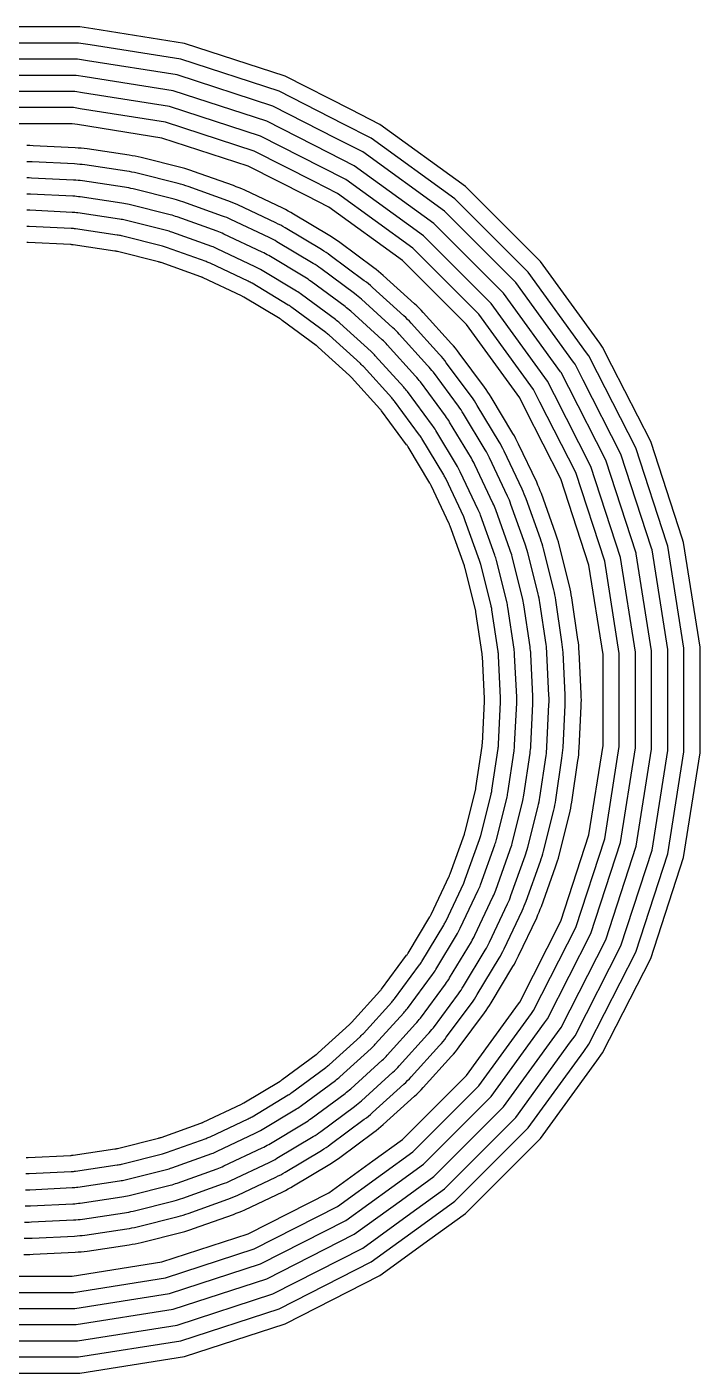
# Model space of a CAD drawing. Header units: metres. Extents: x 129.5 to 156.5, y -104.5 to -85.4.
# Drawn here: x 148.336 to 149.587, y -94.723 to -92.221 of the extents above; entities that cross this region are included whole.
import ezdxf

# ---------------------------------------------------------------- set-up
doc = ezdxf.new("R2010")
doc.units = ezdxf.units.M

msp = doc.modelspace()

# ---------------------------------------------------------------- linework, layer by layer
for points in [[(148.2376, -94.7225), (148.4344, -94.7225), (148.6288, -94.6917), (148.816, -94.6309), (148.9914, -94.5415), (149.0845, -94.4739), (149.1506, -94.4258), (149.2898, -94.2866), (149.3946, -94.1425), (149.4055, -94.1274), (149.4949, -93.952), (149.5557, -93.7648), (149.5865, -93.5704), (149.5865, -93.3736), (149.5557, -93.1792), (149.5531, -93.1712), (149.4954, -92.9936), (149.4949, -92.992), (149.4228, -92.8505), (149.4055, -92.8166), (149.4001, -92.8091), (149.2898, -92.6574), (149.1506, -92.5182), (148.9914, -92.4025), (148.938, -92.3752), (148.816, -92.3131), (148.6288, -92.2523), (148.4582, -92.2253), (148.4344, -92.2215), (148.2376, -92.2215)], [(148.2399, -94.6925), (148.4321, -94.6925), (148.6218, -94.6624), (148.8045, -94.6031), (148.9757, -94.5159), (149.0669, -94.4496), (149.1311, -94.403), (149.2669, -94.2671), (149.3703, -94.1248), (149.3799, -94.1117), (149.4671, -93.9405), (149.5264, -93.7578), (149.5565, -93.5681), (149.5565, -93.3759), (149.5264, -93.1862), (149.5246, -93.1805), (149.4671, -93.0035), (149.3961, -92.8641), (149.3799, -92.8323), (149.3758, -92.8268), (149.267, -92.6769), (149.1311, -92.541), (148.9757, -92.4281), (148.9243, -92.402), (148.8045, -92.3409), (148.6218, -92.2816), (148.4535, -92.2549), (148.4321, -92.2515), (148.2399, -92.2515)], [(148.2423, -94.6625), (148.4297, -94.6625), (148.6148, -94.6332), (148.793, -94.5753), (148.96, -94.4902), (149.0492, -94.4253), (149.1115, -94.3801), (149.2441, -94.2476), (149.346, -94.1072), (149.3542, -94.096), (149.4393, -93.929), (149.4972, -93.7508), (149.5265, -93.5657), (149.5265, -93.3783), (149.4972, -93.1932), (149.4961, -93.1898), (149.4393, -93.015), (149.3693, -92.8777), (149.3542, -92.848), (149.3516, -92.8444), (149.2441, -92.6964), (149.1116, -92.5639), (148.96, -92.4538), (148.9107, -92.4287), (148.793, -92.3687), (148.6148, -92.3108), (148.4488, -92.2845), (148.4297, -92.2815), (148.2423, -92.2815)], [(148.2447, -94.6325), (148.4273, -94.6325), (148.6078, -94.6039), (148.7815, -94.5475), (148.9442, -94.4645), (149.0316, -94.4011), (149.092, -94.3572), (149.2212, -94.228), (149.3218, -94.0896), (149.3285, -94.0802), (149.4115, -93.9175), (149.4679, -93.7438), (149.4965, -93.5633), (149.4965, -93.3807), (149.4679, -93.2003), (149.4675, -93.199), (149.4115, -93.0265), (149.3426, -92.8913), (149.3285, -92.8638), (149.3273, -92.862), (149.2212, -92.716), (149.092, -92.5868), (148.9442, -92.4795), (148.8971, -92.4554), (148.7815, -92.3965), (148.6078, -92.3401), (148.4441, -92.3142), (148.4273, -92.3115), (148.2447, -92.3115)], [(148.247, -94.6025), (148.425, -94.6025), (148.6007, -94.5747), (148.77, -94.5197), (148.9285, -94.4389), (149.014, -94.3768), (149.0725, -94.3343), (149.1983, -94.2085), (149.2975, -94.0719), (149.3029, -94.0645), (149.3837, -93.906), (149.4387, -93.7367), (149.4665, -93.561), (149.4665, -93.383), (149.4387, -93.2073), (149.3837, -93.038), (149.3159, -92.905), (149.3029, -92.8795), (149.1983, -92.7355), (149.0725, -92.6097), (148.9285, -92.5051), (148.8835, -92.4822), (148.77, -92.4243), (148.6007, -92.3693), (148.4394, -92.3438), (148.425, -92.3415), (148.247, -92.3415)], [(148.2494, -94.5725), (148.4226, -94.5725), (148.5937, -94.5454), (148.7584, -94.4919), (148.9128, -94.4132), (148.9963, -94.3525), (149.0529, -94.3114), (149.1754, -94.1889), (149.2732, -94.0543), (149.2772, -94.0488), (149.3559, -93.8944), (149.4094, -93.7297), (149.4365, -93.5586), (149.4365, -93.3854), (149.4094, -93.2143), (149.3559, -93.0496), (149.2891, -92.9186), (149.2772, -92.8952), (149.1754, -92.7551), (149.0529, -92.6326), (148.9128, -92.5308), (148.8699, -92.5089), (148.7584, -92.4521), (148.5937, -92.3986), (148.4347, -92.3734), (148.4226, -92.3715), (148.2494, -92.3715)], [(148.2518, -94.5425), (148.4203, -94.5425), (148.5867, -94.5161), (148.7469, -94.4641), (148.8971, -94.3876), (148.9787, -94.3283), (149.0334, -94.2885), (149.1525, -94.1694), (149.2489, -94.0367), (149.2516, -94.0331), (149.3281, -93.8829), (149.3801, -93.7227), (149.4065, -93.5563), (149.4065, -93.3877), (149.3801, -93.2213), (149.3281, -93.0611), (149.2624, -92.9322), (149.2516, -92.9109), (149.1525, -92.7746), (149.0334, -92.6555), (148.8971, -92.5564), (148.8562, -92.5356), (148.7469, -92.4799), (148.5867, -92.4279), (148.43, -92.403), (148.4203, -92.4015), (148.2517, -92.4015)], [(148.3304, -94.5019), (148.336, -94.502), (148.3416, -94.5019), (148.3473, -94.5017), (148.4257, -94.4979), (148.4313, -94.4975), (148.437, -94.497), (148.4426, -94.4964), (148.4482, -94.4957), (148.5258, -94.4841), (148.5314, -94.4832), (148.5369, -94.4822), (148.5425, -94.481), (148.548, -94.4797), (148.6241, -94.4607), (148.6296, -94.4592), (148.635, -94.4576), (148.6404, -94.4559), (148.6457, -94.4541), (148.7196, -94.4277), (148.7249, -94.4257), (148.7302, -94.4236), (148.7354, -94.4214), (148.7405, -94.419), (148.8115, -94.3855), (148.8165, -94.383), (148.8215, -94.3804), (148.8265, -94.3777), (148.8314, -94.3748), (148.8987, -94.3345), (148.9035, -94.3315), (148.9082, -94.3284), (148.9129, -94.3252), (148.9175, -94.3219), (148.9805, -94.2751), (148.985, -94.2717), (148.9894, -94.2682), (148.9937, -94.2646), (148.998, -94.2608), (149.0561, -94.2081), (149.0603, -94.2043), (149.0643, -94.2003), (149.0683, -94.1963), (149.0721, -94.1921), (149.1248, -94.134), (149.1286, -94.1297), (149.1322, -94.1254), (149.1357, -94.121), (149.1391, -94.1165), (149.1859, -94.0535), (149.1892, -94.0489), (149.1924, -94.0442), (149.1955, -94.0395), (149.1985, -94.0347), (149.2388, -93.9674), (149.2417, -93.9625), (149.2444, -93.9575), (149.247, -93.9525), (149.2495, -93.9475), (149.283, -93.8765), (149.2854, -93.8714), (149.2876, -93.8662), (149.2897, -93.8609), (149.2917, -93.8556), (149.3181, -93.7817), (149.3199, -93.7764), (149.3216, -93.771), (149.3232, -93.7656), (149.3247, -93.7601), (149.3437, -93.684), (149.345, -93.6785), (149.3462, -93.6729), (149.3472, -93.6674), (149.3481, -93.6618), (149.3597, -93.5842), (149.3604, -93.5786), (149.361, -93.573), (149.3615, -93.5673), (149.3619, -93.5617), (149.3657, -93.4833), (149.3659, -93.4776), (149.366, -93.472), (149.3659, -93.4664), (149.3657, -93.4607), (149.3619, -93.3823), (149.3615, -93.3767), (149.361, -93.371), (149.3604, -93.3654), (149.3597, -93.3598), (149.3481, -93.2822), (149.3472, -93.2766), (149.3462, -93.2711), (149.345, -93.2655), (149.3437, -93.26), (149.3247, -93.1839), (149.3232, -93.1784), (149.3216, -93.173), (149.3199, -93.1676), (149.3181, -93.1623), (149.2917, -93.0884), (149.2897, -93.0831), (149.2876, -93.0778), (149.2854, -93.0726), (149.283, -93.0675), (149.2495, -92.9965), (149.247, -92.9915), (149.2444, -92.9865), (149.2417, -92.9815), (149.2388, -92.9766), (149.1985, -92.9093), (149.1955, -92.9045), (149.1924, -92.8998), (149.1892, -92.8951), (149.1859, -92.8905), (149.1391, -92.8275), (149.1357, -92.823), (149.1322, -92.8186), (149.1286, -92.8143), (149.1248, -92.81), (149.0721, -92.7519), (149.0683, -92.7477), (149.0643, -92.7437), (149.0603, -92.7397), (149.0561, -92.7359), (148.998, -92.6832), (148.9937, -92.6794), (148.9894, -92.6758), (148.985, -92.6723), (148.9805, -92.6689), (148.9175, -92.6221), (148.9129, -92.6188), (148.9082, -92.6156), (148.9035, -92.6125), (148.8987, -92.6095), (148.8314, -92.5692), (148.8265, -92.5663), (148.8215, -92.5636), (148.8165, -92.561), (148.8115, -92.5585), (148.7405, -92.525), (148.7354, -92.5226), (148.7302, -92.5204), (148.7249, -92.5183), (148.7196, -92.5163), (148.6457, -92.4899), (148.6404, -92.4881), (148.635, -92.4864), (148.6296, -92.4848), (148.6241, -92.4833), (148.548, -92.4643), (148.5425, -92.463), (148.5369, -92.4618), (148.5314, -92.4608), (148.5258, -92.4599), (148.4482, -92.4483), (148.4426, -92.4476), (148.437, -92.447), (148.4313, -92.4465), (148.4257, -92.4461), (148.3473, -92.4423), (148.3416, -92.4421), (148.336, -92.442)], [(148.3311, -94.4719), (148.336, -94.472), (148.3409, -94.4719), (148.3458, -94.4718), (148.4242, -94.4679), (148.4291, -94.4676), (148.434, -94.4672), (148.4389, -94.4666), (148.4438, -94.466), (148.5214, -94.4545), (148.5263, -94.4537), (148.5311, -94.4528), (148.5359, -94.4518), (148.5407, -94.4506), (148.6168, -94.4316), (148.6216, -94.4303), (148.6263, -94.4289), (148.631, -94.4275), (148.6356, -94.4259), (148.7095, -94.3994), (148.7141, -94.3977), (148.7187, -94.3959), (148.7232, -94.3939), (148.7277, -94.3919), (148.7986, -94.3583), (148.803, -94.3562), (148.8074, -94.3539), (148.8117, -94.3516), (148.8159, -94.3491), (148.8833, -94.3087), (148.8875, -94.3061), (148.8916, -94.3035), (148.8956, -94.3007), (148.8996, -94.2978), (148.9627, -94.251), (148.9666, -94.2481), (148.9704, -94.245), (148.9741, -94.2419), (148.9778, -94.2386), (149.036, -94.1859), (149.0396, -94.1825), (149.0431, -94.1791), (149.0465, -94.1756), (149.0499, -94.172), (149.1026, -94.1138), (149.1059, -94.1101), (149.109, -94.1064), (149.1121, -94.1026), (149.115, -94.0987), (149.1618, -94.0356), (149.1647, -94.0316), (149.1675, -94.0276), (149.1701, -94.0235), (149.1727, -94.0193), (149.2131, -93.9519), (149.2156, -93.9477), (149.2179, -93.9434), (149.2202, -93.939), (149.2223, -93.9346), (149.2559, -93.8637), (149.2579, -93.8592), (149.2599, -93.8547), (149.2617, -93.8501), (149.2634, -93.8455), (149.2899, -93.7716), (149.2915, -93.767), (149.2929, -93.7623), (149.2943, -93.7576), (149.2956, -93.7528), (149.3146, -93.6767), (149.3158, -93.6719), (149.3168, -93.6671), (149.3177, -93.6623), (149.3185, -93.6574), (149.33, -93.5798), (149.3306, -93.5749), (149.3312, -93.57), (149.3316, -93.5651), (149.3319, -93.5602), (149.3358, -93.4818), (149.3359, -93.4769), (149.336, -93.472), (149.3359, -93.4671), (149.3358, -93.4622), (149.3319, -93.3838), (149.3316, -93.3789), (149.3312, -93.374), (149.3306, -93.3691), (149.33, -93.3642), (149.3185, -93.2866), (149.3177, -93.2817), (149.3168, -93.2769), (149.3158, -93.2721), (149.3146, -93.2673), (149.2956, -93.1912), (149.2943, -93.1864), (149.2929, -93.1817), (149.2915, -93.177), (149.2899, -93.1724), (149.2634, -93.0985), (149.2617, -93.0939), (149.2599, -93.0893), (149.2579, -93.0848), (149.2559, -93.0803), (149.2223, -93.0094), (149.2202, -93.005), (149.2179, -93.0006), (149.2156, -92.9963), (149.2131, -92.9921), (149.1727, -92.9247), (149.1701, -92.9205), (149.1675, -92.9164), (149.1647, -92.9124), (149.1618, -92.9084), (149.115, -92.8453), (149.1121, -92.8414), (149.109, -92.8376), (149.1059, -92.8339), (149.1026, -92.8302), (149.0499, -92.772), (149.0465, -92.7684), (149.0431, -92.7649), (149.0396, -92.7615), (149.036, -92.7581), (148.9778, -92.7054), (148.9741, -92.7021), (148.9704, -92.699), (148.9666, -92.6959), (148.9627, -92.693), (148.8996, -92.6462), (148.8956, -92.6433), (148.8916, -92.6405), (148.8875, -92.6379), (148.8833, -92.6353), (148.8159, -92.5949), (148.8117, -92.5924), (148.8074, -92.5901), (148.803, -92.5878), (148.7986, -92.5857), (148.7277, -92.5521), (148.7232, -92.5501), (148.7187, -92.5481), (148.7141, -92.5463), (148.7095, -92.5446), (148.6356, -92.5181), (148.631, -92.5165), (148.6263, -92.5151), (148.6216, -92.5137), (148.6168, -92.5124), (148.5407, -92.4934), (148.5359, -92.4922), (148.5311, -92.4912), (148.5263, -92.4903), (148.5214, -92.4895), (148.4438, -92.478), (148.4389, -92.4774), (148.434, -92.4768), (148.4291, -92.4764), (148.4242, -92.4761), (148.3458, -92.4722), (148.3409, -92.4721), (148.336, -92.472)], [(148.3318, -94.4419), (148.336, -94.442), (148.3402, -94.4419), (148.3443, -94.4418), (148.4228, -94.4379), (148.4269, -94.4377), (148.4311, -94.4373), (148.4352, -94.4369), (148.4394, -94.4363), (148.517, -94.4248), (148.5211, -94.4241), (148.5252, -94.4234), (148.5293, -94.4225), (148.5334, -94.4215), (148.6095, -94.4025), (148.6136, -94.4014), (148.6176, -94.4002), (148.6216, -94.399), (148.6255, -94.3976), (148.6994, -94.3712), (148.7033, -94.3697), (148.7072, -94.3682), (148.711, -94.3665), (148.7148, -94.3648), (148.7858, -94.3312), (148.7896, -94.3294), (148.7933, -94.3275), (148.7969, -94.3255), (148.8005, -94.3234), (148.8679, -94.283), (148.8714, -94.2808), (148.8749, -94.2785), (148.8783, -94.2762), (148.8817, -94.2737), (148.9448, -94.227), (148.9481, -94.2244), (148.9514, -94.2218), (148.9546, -94.2191), (148.9577, -94.2164), (149.0159, -94.1636), (149.0189, -94.1608), (149.0219, -94.1579), (149.0248, -94.1549), (149.0276, -94.1519), (149.0804, -94.0937), (149.0831, -94.0906), (149.0858, -94.0874), (149.0884, -94.0841), (149.091, -94.0808), (149.1377, -94.0177), (149.1402, -94.0143), (149.1425, -94.0109), (149.1448, -94.0074), (149.147, -94.0039), (149.1874, -93.9365), (149.1895, -93.9329), (149.1915, -93.9293), (149.1934, -93.9256), (149.1952, -93.9218), (149.2288, -93.8508), (149.2305, -93.847), (149.2322, -93.8432), (149.2337, -93.8393), (149.2352, -93.8354), (149.2616, -93.7615), (149.263, -93.7576), (149.2642, -93.7536), (149.2654, -93.7496), (149.2665, -93.7455), (149.2855, -93.6694), (149.2865, -93.6653), (149.2874, -93.6612), (149.2881, -93.6571), (149.2888, -93.653), (149.3003, -93.5754), (149.3009, -93.5712), (149.3013, -93.5671), (149.3017, -93.5629), (149.3019, -93.5588), (149.3058, -93.4803), (149.3059, -93.4762), (149.306, -93.472), (149.3059, -93.4678), (149.3058, -93.4637), (149.3019, -93.3852), (149.3017, -93.3811), (149.3013, -93.3769), (149.3009, -93.3728), (149.3003, -93.3686), (149.2888, -93.291), (149.2881, -93.2869), (149.2874, -93.2828), (149.2865, -93.2787), (149.2855, -93.2746), (149.2665, -93.1985), (149.2654, -93.1944), (149.2642, -93.1904), (149.263, -93.1864), (149.2616, -93.1825), (149.2352, -93.1086), (149.2337, -93.1047), (149.2322, -93.1008), (149.2305, -93.097), (149.2288, -93.0932), (149.1952, -93.0222), (149.1934, -93.0184), (149.1915, -93.0147), (149.1895, -93.0111), (149.1874, -93.0075), (149.147, -92.9401), (149.1448, -92.9366), (149.1425, -92.9331), (149.1402, -92.9297), (149.1377, -92.9263), (149.091, -92.8632), (149.0884, -92.8599), (149.0858, -92.8566), (149.0831, -92.8534), (149.0804, -92.8503), (149.0276, -92.7921), (149.0248, -92.7891), (149.0219, -92.7861), (149.0189, -92.7832), (149.0159, -92.7804), (148.9577, -92.7276), (148.9546, -92.7249), (148.9514, -92.7222), (148.9481, -92.7196), (148.9448, -92.717), (148.8817, -92.6703), (148.8783, -92.6678), (148.8749, -92.6655), (148.8714, -92.6632), (148.8679, -92.661), (148.8005, -92.6206), (148.7969, -92.6185), (148.7933, -92.6165), (148.7896, -92.6146), (148.7858, -92.6128), (148.7148, -92.5792), (148.711, -92.5775), (148.7072, -92.5758), (148.7033, -92.5743), (148.6994, -92.5728), (148.6255, -92.5464), (148.6216, -92.545), (148.6176, -92.5438), (148.6136, -92.5426), (148.6095, -92.5415), (148.5334, -92.5225), (148.5293, -92.5215), (148.5252, -92.5206), (148.5211, -92.5199), (148.517, -92.5192), (148.4394, -92.5077), (148.4352, -92.5071), (148.4311, -92.5067), (148.4269, -92.5063), (148.4228, -92.5061), (148.3443, -92.5022), (148.3402, -92.5021), (148.336, -92.502)], [(148.3326, -94.412), (148.336, -94.412), (148.3394, -94.412), (148.3429, -94.4118), (148.4213, -94.408), (148.4247, -94.4078), (148.4281, -94.4075), (148.4316, -94.4071), (148.435, -94.4066), (148.5126, -94.3951), (148.516, -94.3946), (148.5194, -94.3939), (148.5227, -94.3932), (148.5261, -94.3924), (148.6022, -94.3734), (148.6056, -94.3725), (148.6089, -94.3715), (148.6121, -94.3705), (148.6154, -94.3694), (148.6893, -94.3429), (148.6925, -94.3417), (148.6957, -94.3404), (148.6989, -94.3391), (148.702, -94.3377), (148.773, -94.3041), (148.7761, -94.3026), (148.7791, -94.301), (148.7821, -94.2993), (148.7851, -94.2976), (148.8524, -94.2573), (148.8554, -94.2555), (148.8582, -94.2536), (148.8611, -94.2516), (148.8639, -94.2496), (148.9269, -94.2029), (148.9296, -94.2008), (148.9323, -94.1986), (148.935, -94.1964), (148.9375, -94.1941), (148.9957, -94.1414), (148.9982, -94.1391), (149.0007, -94.1367), (149.0031, -94.1342), (149.0054, -94.1317), (149.0581, -94.0735), (149.0604, -94.071), (149.0626, -94.0683), (149.0648, -94.0656), (149.0669, -94.0629), (149.1136, -93.9999), (149.1156, -93.9971), (149.1176, -93.9942), (149.1195, -93.9914), (149.1213, -93.9884), (149.1616, -93.9211), (149.1633, -93.9181), (149.165, -93.9151), (149.1666, -93.9121), (149.1681, -93.909), (149.2017, -93.838), (149.2031, -93.8349), (149.2044, -93.8317), (149.2057, -93.8285), (149.2069, -93.8253), (149.2334, -93.7514), (149.2345, -93.7481), (149.2355, -93.7449), (149.2365, -93.7416), (149.2374, -93.7382), (149.2564, -93.6621), (149.2572, -93.6587), (149.2579, -93.6554), (149.2586, -93.652), (149.2591, -93.6486), (149.2706, -93.571), (149.2711, -93.5676), (149.2715, -93.5641), (149.2718, -93.5607), (149.272, -93.5573), (149.2758, -93.4789), (149.276, -93.4754), (149.276, -93.472), (149.276, -93.4686), (149.2758, -93.4651), (149.272, -93.3867), (149.2718, -93.3833), (149.2715, -93.3799), (149.2711, -93.3764), (149.2706, -93.373), (149.2591, -93.2954), (149.2586, -93.292), (149.2579, -93.2886), (149.2572, -93.2853), (149.2564, -93.2819), (149.2374, -93.2058), (149.2365, -93.2024), (149.2355, -93.1991), (149.2345, -93.1959), (149.2334, -93.1926), (149.2069, -93.1187), (149.2057, -93.1155), (149.2044, -93.1123), (149.2031, -93.1091), (149.2017, -93.106), (149.1681, -93.035), (149.1666, -93.0319), (149.165, -93.0289), (149.1633, -93.0259), (149.1616, -93.0229), (149.1213, -92.9556), (149.1195, -92.9526), (149.1176, -92.9498), (149.1156, -92.9469), (149.1136, -92.9441), (149.0669, -92.8811), (149.0648, -92.8784), (149.0626, -92.8757), (149.0604, -92.873), (149.0581, -92.8705), (149.0054, -92.8123), (149.0031, -92.8098), (149.0007, -92.8073), (148.9982, -92.8049), (148.9957, -92.8026), (148.9375, -92.7499), (148.935, -92.7476), (148.9323, -92.7454), (148.9296, -92.7432), (148.9269, -92.7411), (148.8639, -92.6944), (148.8611, -92.6924), (148.8582, -92.6904), (148.8554, -92.6885), (148.8524, -92.6867), (148.7851, -92.6464), (148.7821, -92.6447), (148.7791, -92.643), (148.7761, -92.6414), (148.773, -92.6399), (148.702, -92.6063), (148.6989, -92.6049), (148.6957, -92.6036), (148.6925, -92.6023), (148.6893, -92.6011), (148.6154, -92.5746), (148.6121, -92.5735), (148.6089, -92.5725), (148.6056, -92.5715), (148.6022, -92.5706), (148.5261, -92.5516), (148.5227, -92.5508), (148.5194, -92.5501), (148.516, -92.5494), (148.5126, -92.5489), (148.435, -92.5374), (148.4316, -92.5369), (148.4281, -92.5365), (148.4247, -92.5362), (148.4213, -92.536), (148.3429, -92.5322), (148.3394, -92.532), (148.336, -92.532)], [(148.3333, -94.382), (148.336, -94.382), (148.3387, -94.382), (148.3414, -94.3819), (148.4198, -94.378), (148.4225, -94.3778), (148.4252, -94.3776), (148.4279, -94.3773), (148.4306, -94.377), (148.5082, -94.3654), (148.5109, -94.365), (148.5135, -94.3645), (148.5162, -94.364), (148.5188, -94.3633), (148.595, -94.3443), (148.5976, -94.3436), (148.6002, -94.3428), (148.6027, -94.342), (148.6053, -94.3411), (148.6792, -94.3147), (148.6817, -94.3137), (148.6842, -94.3127), (148.6867, -94.3117), (148.6892, -94.3105), (148.7601, -94.277), (148.7626, -94.2758), (148.765, -94.2745), (148.7673, -94.2732), (148.7697, -94.2719), (148.837, -94.2315), (148.8393, -94.2301), (148.8416, -94.2286), (148.8438, -94.2271), (148.846, -94.2255), (148.909, -94.1788), (148.9112, -94.1771), (148.9133, -94.1754), (148.9154, -94.1737), (148.9174, -94.1719), (148.9756, -94.1192), (148.9775, -94.1174), (148.9795, -94.1155), (148.9814, -94.1135), (148.9832, -94.1116), (149.0359, -94.0534), (149.0377, -94.0514), (149.0394, -94.0493), (149.0411, -94.0472), (149.0428, -94.045), (149.0895, -93.982), (149.0911, -93.9798), (149.0926, -93.9776), (149.0941, -93.9753), (149.0955, -93.973), (149.1359, -93.9057), (149.1372, -93.9033), (149.1385, -93.901), (149.1398, -93.8986), (149.141, -93.8961), (149.1745, -93.8252), (149.1757, -93.8227), (149.1767, -93.8202), (149.1777, -93.8177), (149.1787, -93.8152), (149.2051, -93.7413), (149.206, -93.7387), (149.2068, -93.7362), (149.2076, -93.7336), (149.2083, -93.731), (149.2273, -93.6548), (149.228, -93.6522), (149.2285, -93.6495), (149.229, -93.6469), (149.2294, -93.6442), (149.241, -93.5666), (149.2413, -93.5639), (149.2416, -93.5612), (149.2418, -93.5585), (149.242, -93.5558), (149.2459, -93.4774), (149.246, -93.4747), (149.246, -93.472), (149.246, -93.4693), (149.2459, -93.4666), (149.242, -93.3882), (149.2418, -93.3855), (149.2416, -93.3828), (149.2413, -93.3801), (149.241, -93.3774), (149.2294, -93.2998), (149.229, -93.2971), (149.2285, -93.2945), (149.228, -93.2918), (149.2273, -93.2892), (149.2083, -93.213), (149.2076, -93.2104), (149.2068, -93.2078), (149.206, -93.2053), (149.2051, -93.2027), (149.1787, -93.1288), (149.1777, -93.1263), (149.1767, -93.1238), (149.1757, -93.1213), (149.1745, -93.1188), (149.141, -93.0479), (149.1398, -93.0454), (149.1385, -93.043), (149.1372, -93.0407), (149.1359, -93.0383), (149.0955, -92.971), (149.0941, -92.9687), (149.0926, -92.9664), (149.0911, -92.9642), (149.0895, -92.962), (149.0428, -92.899), (149.0411, -92.8968), (149.0394, -92.8947), (149.0377, -92.8926), (149.0359, -92.8906), (148.9832, -92.8324), (148.9814, -92.8305), (148.9795, -92.8285), (148.9775, -92.8266), (148.9756, -92.8248), (148.9174, -92.7721), (148.9154, -92.7703), (148.9133, -92.7686), (148.9112, -92.7669), (148.909, -92.7652), (148.846, -92.7185), (148.8438, -92.7169), (148.8416, -92.7154), (148.8393, -92.7139), (148.837, -92.7125), (148.7697, -92.6721), (148.7673, -92.6708), (148.765, -92.6695), (148.7626, -92.6682), (148.7601, -92.667), (148.6892, -92.6335), (148.6867, -92.6323), (148.6842, -92.6313), (148.6817, -92.6303), (148.6792, -92.6293), (148.6053, -92.6029), (148.6027, -92.602), (148.6002, -92.6012), (148.5976, -92.6004), (148.595, -92.5997), (148.5188, -92.5807), (148.5162, -92.58), (148.5135, -92.5795), (148.5109, -92.579), (148.5082, -92.5786), (148.4306, -92.567), (148.4279, -92.5667), (148.4252, -92.5664), (148.4225, -92.5662), (148.4198, -92.566), (148.3414, -92.5621), (148.3387, -92.562), (148.336, -92.562)], [(148.334, -94.352), (148.336, -94.352), (148.338, -94.352), (148.3399, -94.3519), (148.4183, -94.3481), (148.4203, -94.3479), (148.4223, -94.3478), (148.4242, -94.3475), (148.4262, -94.3473), (148.5038, -94.3358), (148.5057, -94.3355), (148.5077, -94.3351), (148.5096, -94.3347), (148.5115, -94.3342), (148.5877, -94.3152), (148.5896, -94.3147), (148.5915, -94.3141), (148.5933, -94.3135), (148.5952, -94.3129), (148.6691, -94.2864), (148.6709, -94.2857), (148.6728, -94.285), (148.6746, -94.2842), (148.6764, -94.2834), (148.7473, -94.2499), (148.7491, -94.249), (148.7508, -94.2481), (148.7525, -94.2471), (148.7542, -94.2462), (148.8216, -94.2058), (148.8233, -94.2048), (148.8249, -94.2037), (148.8265, -94.2026), (148.8281, -94.2014), (148.8912, -94.1547), (148.8927, -94.1535), (148.8943, -94.1522), (148.8958, -94.151), (148.8972, -94.1497), (148.9554, -94.097), (148.9568, -94.0956), (148.9583, -94.0943), (148.9596, -94.0928), (148.961, -94.0914), (149.0137, -94.0332), (149.015, -94.0318), (149.0162, -94.0303), (149.0175, -94.0287), (149.0187, -94.0272), (149.0654, -93.9641), (149.0666, -93.9625), (149.0677, -93.9609), (149.0688, -93.9593), (149.0698, -93.9576), (149.1102, -93.8902), (149.1111, -93.8885), (149.1121, -93.8868), (149.113, -93.8851), (149.1139, -93.8833), (149.1474, -93.8124), (149.1482, -93.8106), (149.149, -93.8088), (149.1497, -93.8069), (149.1504, -93.8051), (149.1769, -93.7312), (149.1775, -93.7293), (149.1781, -93.7275), (149.1787, -93.7256), (149.1792, -93.7237), (149.1982, -93.6475), (149.1987, -93.6456), (149.1991, -93.6437), (149.1995, -93.6417), (149.1998, -93.6398), (149.2113, -93.5622), (149.2115, -93.5602), (149.2118, -93.5583), (149.2119, -93.5563), (149.2121, -93.5543), (149.2159, -93.4759), (149.216, -93.474), (149.216, -93.472), (149.216, -93.47), (149.2159, -93.4681), (149.2121, -93.3897), (149.2119, -93.3877), (149.2118, -93.3857), (149.2115, -93.3838), (149.2113, -93.3818), (149.1998, -93.3042), (149.1995, -93.3023), (149.1991, -93.3003), (149.1987, -93.2984), (149.1982, -93.2965), (149.1792, -93.2203), (149.1787, -93.2184), (149.1781, -93.2165), (149.1775, -93.2147), (149.1769, -93.2128), (149.1504, -93.1389), (149.1497, -93.1371), (149.149, -93.1352), (149.1482, -93.1334), (149.1474, -93.1316), (149.1139, -93.0607), (149.113, -93.0589), (149.1121, -93.0572), (149.1111, -93.0555), (149.1102, -93.0538), (149.0698, -92.9864), (149.0688, -92.9847), (149.0677, -92.9831), (149.0666, -92.9815), (149.0654, -92.9799), (149.0187, -92.9168), (149.0175, -92.9153), (149.0162, -92.9137), (149.015, -92.9122), (149.0137, -92.9108), (148.961, -92.8526), (148.9596, -92.8512), (148.9583, -92.8497), (148.9568, -92.8484), (148.9554, -92.847), (148.8972, -92.7943), (148.8958, -92.793), (148.8943, -92.7918), (148.8927, -92.7905), (148.8912, -92.7893), (148.8281, -92.7426), (148.8265, -92.7414), (148.8249, -92.7403), (148.8233, -92.7392), (148.8216, -92.7382), (148.7542, -92.6978), (148.7525, -92.6969), (148.7508, -92.6959), (148.7491, -92.695), (148.7473, -92.6941), (148.6764, -92.6606), (148.6746, -92.6598), (148.6728, -92.659), (148.6709, -92.6583), (148.6691, -92.6576), (148.5952, -92.6311), (148.5933, -92.6305), (148.5915, -92.6299), (148.5896, -92.6293), (148.5877, -92.6288), (148.5115, -92.6098), (148.5096, -92.6093), (148.5077, -92.6089), (148.5057, -92.6085), (148.5038, -92.6082), (148.4262, -92.5967), (148.4242, -92.5965), (148.4223, -92.5962), (148.4203, -92.5961), (148.4183, -92.5959), (148.3399, -92.5921), (148.338, -92.592), (148.336, -92.592)], [(148.3348, -94.322), (148.336, -94.322), (148.3372, -94.322), (148.3385, -94.3219), (148.4169, -94.3181), (148.4181, -94.318), (148.4193, -94.3179), (148.4205, -94.3178), (148.4218, -94.3176), (148.4994, -94.3061), (148.5006, -94.3059), (148.5018, -94.3057), (148.503, -94.3054), (148.5042, -94.3051), (148.5804, -94.2861), (148.5816, -94.2857), (148.5827, -94.2854), (148.5839, -94.285), (148.5851, -94.2846), (148.659, -94.2582), (148.6601, -94.2578), (148.6613, -94.2573), (148.6624, -94.2568), (148.6635, -94.2563), (148.7345, -94.2227), (148.7356, -94.2222), (148.7367, -94.2216), (148.7378, -94.221), (148.7388, -94.2204), (148.8062, -94.1801), (148.8072, -94.1794), (148.8082, -94.1787), (148.8092, -94.1781), (148.8102, -94.1773), (148.8733, -94.1306), (148.8743, -94.1298), (148.8752, -94.1291), (148.8762, -94.1283), (148.8771, -94.1275), (148.9353, -94.0747), (148.9362, -94.0739), (148.937, -94.073), (148.9379, -94.0722), (148.9387, -94.0713), (148.9915, -94.0131), (148.9923, -94.0122), (148.9931, -94.0112), (148.9938, -94.0103), (148.9946, -94.0093), (149.0413, -93.9462), (149.0421, -93.9452), (149.0427, -93.9442), (149.0434, -93.9432), (149.0441, -93.9422), (149.0844, -93.8748), (149.085, -93.8738), (149.0856, -93.8727), (149.0862, -93.8716), (149.0867, -93.8705), (149.1203, -93.7995), (149.1208, -93.7984), (149.1213, -93.7973), (149.1218, -93.7961), (149.1222, -93.795), (149.1486, -93.7211), (149.149, -93.7199), (149.1494, -93.7187), (149.1497, -93.7176), (149.1501, -93.7164), (149.1691, -93.6402), (149.1694, -93.639), (149.1697, -93.6378), (149.1699, -93.6366), (149.1701, -93.6354), (149.1816, -93.5578), (149.1818, -93.5565), (149.1819, -93.5553), (149.182, -93.5541), (149.1821, -93.5529), (149.1859, -93.4745), (149.186, -93.4732), (149.186, -93.472), (149.186, -93.4708), (149.1859, -93.4695), (149.1821, -93.3911), (149.182, -93.3899), (149.1819, -93.3887), (149.1818, -93.3875), (149.1816, -93.3862), (149.1701, -93.3086), (149.1699, -93.3074), (149.1697, -93.3062), (149.1694, -93.305), (149.1691, -93.3038), (149.1501, -93.2276), (149.1497, -93.2264), (149.1494, -93.2253), (149.149, -93.2241), (149.1486, -93.2229), (149.1222, -93.149), (149.1218, -93.1479), (149.1213, -93.1467), (149.1208, -93.1456), (149.1203, -93.1445), (149.0867, -93.0735), (149.0862, -93.0724), (149.0856, -93.0713), (149.085, -93.0702), (149.0844, -93.0692), (149.0441, -93.0018), (149.0434, -93.0008), (149.0427, -92.9998), (149.0421, -92.9988), (149.0413, -92.9978), (148.9946, -92.9347), (148.9938, -92.9337), (148.9931, -92.9328), (148.9923, -92.9318), (148.9915, -92.9309), (148.9387, -92.8727), (148.9379, -92.8718), (148.937, -92.871), (148.9362, -92.8701), (148.9353, -92.8693), (148.8771, -92.8165), (148.8762, -92.8157), (148.8752, -92.8149), (148.8743, -92.8142), (148.8733, -92.8134), (148.8102, -92.7667), (148.8092, -92.7659), (148.8082, -92.7653), (148.8072, -92.7646), (148.8062, -92.7639), (148.7388, -92.7236), (148.7378, -92.723), (148.7367, -92.7224), (148.7356, -92.7218), (148.7345, -92.7213), (148.6635, -92.6877), (148.6624, -92.6872), (148.6613, -92.6867), (148.6601, -92.6862), (148.659, -92.6858), (148.5851, -92.6594), (148.5839, -92.659), (148.5827, -92.6586), (148.5816, -92.6583), (148.5804, -92.6579), (148.5042, -92.6389), (148.503, -92.6386), (148.5018, -92.6383), (148.5006, -92.6381), (148.4994, -92.6379), (148.4218, -92.6264), (148.4205, -92.6262), (148.4193, -92.6261), (148.4181, -92.626), (148.4169, -92.6259), (148.3385, -92.6221), (148.3372, -92.622), (148.336, -92.622)]]:
    msp.add_lwpolyline(points)

doc.saveas('drawing.dxf')
